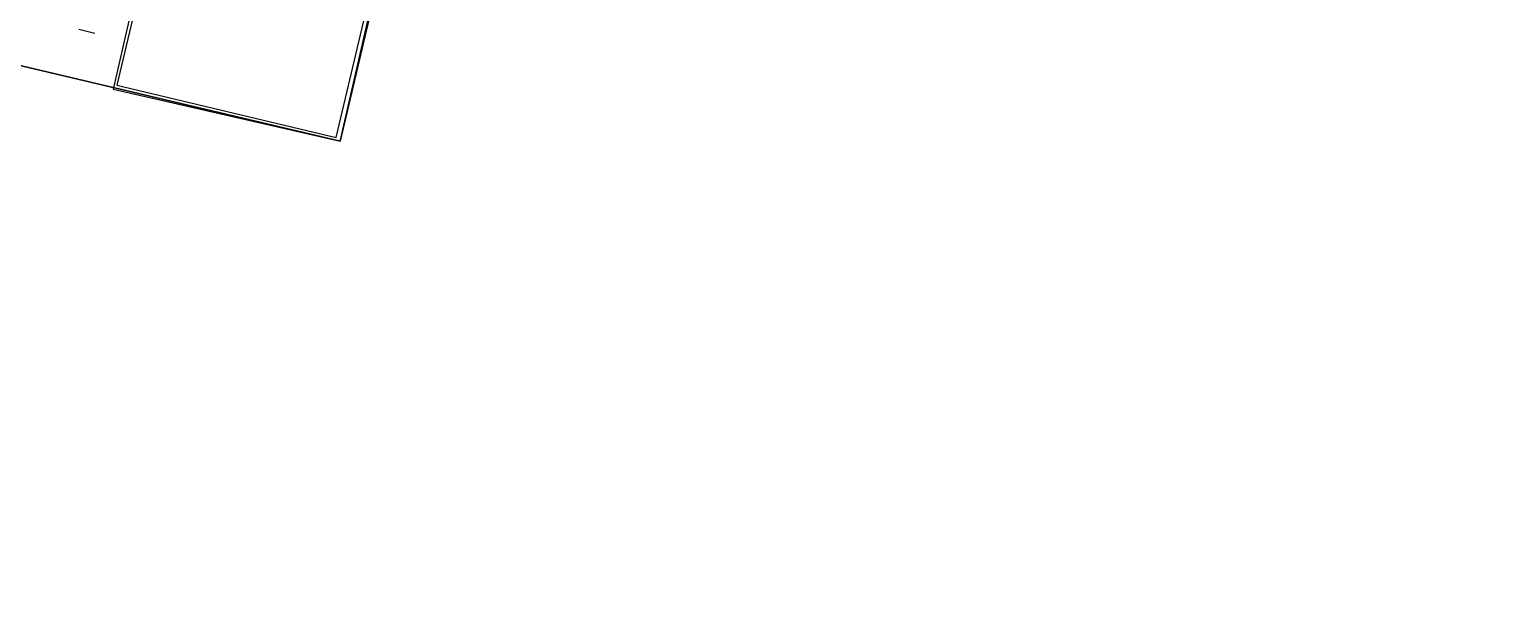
# Model space of a CAD drawing. Header units: feet. Extents: x -84 to 198, y -22 to 181.
# Drawn here: x 130.25 to 135.55, y 87.89 to 89.95 of the extents above; entities that cross this region are included whole.
import ezdxf

# ---------------------------------------------------------------- set-up
doc = ezdxf.new("R2010")
doc.units = ezdxf.units.FT
doc.layers.add('A-LINEA', color=7, linetype='CONTINUOUS')

msp = doc.modelspace()

# ---------------------------------------------------------------- linework, layer by layer
at = {"layer": 'A-LINEA'}
msp.add_line((130.4803, 89.9373), (130.4239, 89.9506), dxfattribs=at)
for points in [[(135.8933, 108.7111), (131.36, 89.5511), (124.5867, 91.1511), (124.44, 90.4978), (121.84, 91.1111), (121.3333, 88.9644), (118.2, 75.6978), (129.9467, 72.9244)], [(124.5867, 91.1511), (131.36, 89.5511), (135.2667, 106.0978)], [(130.5467, 89.7378), (131.36, 89.5511), (131.5467, 90.3644), (130.7333, 90.5511), (130.5467, 89.7378)], [(130.56, 89.7511), (131.3467, 89.5644), (131.5333, 90.3511), (130.7467, 90.5378), (130.56, 89.7511)]]:
    msp.add_lwpolyline(points, dxfattribs=at)

doc.saveas('drawing.dxf')
